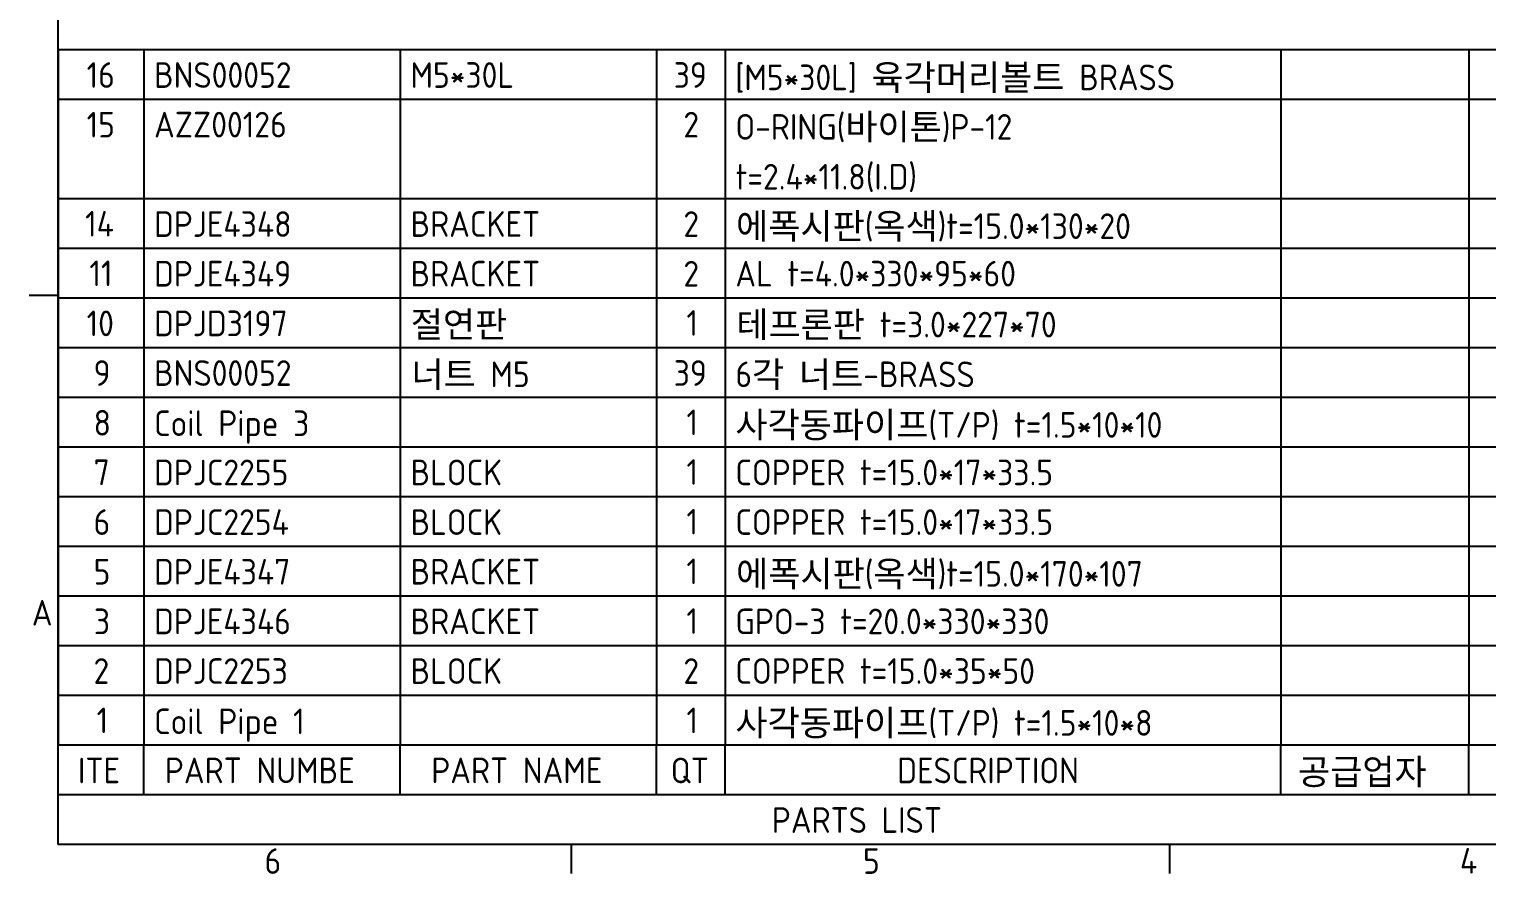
# Model space of a CAD drawing. Header units: millimetres. Extents: x 0 to 2375, y 0 to 3360.
# Drawn here: x 20 to 531, y 2489 to 2785 of the extents above; entities that cross this region are included whole.
import ezdxf

# ---------------------------------------------------------------- set-up
doc = ezdxf.new("R2010")
doc.units = ezdxf.units.MM
doc.layers.add('DPJA0641_Hot Stamping Coil$0$경계(ISO)', color=7, linetype='Continuous', lineweight=25)
doc.layers.add('DPJA0641_Hot Stamping Coil$0$기호(ISO)', color=5, linetype='Continuous', lineweight=25)
doc.styles.add('DPJA0641_Hot Stamping Coil$0$문자 텍스트_PSTEK_POSCO', font='isocp.shx')

# ---------------------------------------------------------------- blocks, each defined once
blk = doc.blocks.new('DPJA0641_Hot Stamping Coil$0$경계 Default Border')
at = {"layer": 'DPJA0641_Hot Stamping Coil$0$경계(ISO)'}
for p, q in [((10, 74.25), (6.6, 74.25)), ((70, 10), (70, 6.6)), ((140, 10), (140, 6.6))]:
    blk.add_line(p, q, dxfattribs=at)
at = {"layer": 'DPJA0641_Hot Stamping Coil$0$경계(ISO)', "flags": 128}
blk.add_lwpolyline([(10, 10), (10, 287), (410, 287), (410, 10), (10, 10)], dxfattribs=at)
at = {"layer": 'DPJA0641_Hot Stamping Coil$0$경계(ISO)', "color": 2, "char_height": 3, "attachment_point": 7, "style": 'DPJA0641_Hot Stamping Coil$0$문자 텍스트_PSTEK_POSCO'}
for s, insert in [('A', (6.91, 35.62)), ('6', (34.14, 6.57)), ('5', (104.14, 6.57)), ('4', (173.97, 6.6))]:
    blk.add_mtext(s, dxfattribs=dict(at, insert=insert))
blk = doc.blocks.new('DPJA0641_Hot Stamping Coil$0$PARTS LIST')
at = {"layer": 'DPJA0641_Hot Stamping Coil$0$기호(ISO)'}
for p, q in [((200, 102.99), (10, 102.99)), ((10, 102.99), (10, 21.62)), ((20, 102.99), (20, 21.62)), ((50, 102.99), (50, 21.62)), ((80, 102.99), (80, 21.62)), ((88, 102.99), (88, 21.62)), ((153, 102.99), (153, 21.62)), ((175, 102.99), (175, 21.62)), ((200, 97.18), (10, 97.18)), ((200, 85.55), (10, 85.55)), ((200, 79.74), (10, 79.74)), ((200, 73.93), (10, 73.93)), ((200, 68.12), (10, 68.12)), ((200, 62.31), (10, 62.31)), ((200, 56.5), (10, 56.5)), ((200, 50.68), (10, 50.68)), ((200, 44.87), (10, 44.87)), ((200, 39.06), (10, 39.06)), ((200, 33.25), (10, 33.25)), ((200, 27.44), (10, 27.44)), ((200, 21.62), (10, 21.62)), ((10, 15.81), (10, 21.62)), ((20, 15.81), (20, 21.62)), ((50, 15.81), (50, 21.62)), ((80, 15.81), (80, 21.62)), ((88, 15.81), (88, 21.62)), ((153, 15.81), (153, 21.62)), ((175, 15.81), (175, 21.62)), ((10, 10), (10, 15.81)), ((200, 15.81), (10, 15.81)), ((200, 10), (10, 10))]:
    blk.add_line(p, q, dxfattribs=at)
at = {"layer": 'DPJA0641_Hot Stamping Coil$0$기호(ISO)', "color": 2, "char_height": 3, "attachment_point": 7, "style": 'DPJA0641_Hot Stamping Coil$0$문자 텍스트_PSTEK_POSCO'}
for s, insert in [('16', (13.32, 98.54)), ('BNS00052', (21.21, 98.54)), ('M5*30L', (51.21, 98.54)), ('39', (82, 98.54)), ('[M5*30L] 육각머리볼트 BRASS', (89.21, 97.94)), ('15', (13.32, 92.73)), ('AZZ00126', (21.21, 92.73)), ('2', (83.13, 92.73)), ('O-RING(바이톤)P-12 ', (89.21, 92.15)), ('t=2.4*11.8(I.D)', (89.24, 86.34)), ('14', (13.15, 81.14)), ('DPJE4348', (21.21, 81.1)), ('BRACKET', (51.21, 81.1)), ('2', (83.13, 81.1)), ('에폭시판(옥색)t=15.0*130*20', (89.29, 80.53)), ('11', (13.65, 75.34)), ('DPJE4349', (21.21, 75.29)), ('BRACKET', (51.21, 75.29)), ('2', (83.13, 75.29)), ('AL t=4.0*330*95*60', (89.21, 75.29)), ('10', (13.32, 69.48)), ('DPJD3197', (21.21, 69.48)), ('절연판', (51.24, 69.07)), ('1', (83.49, 69.53)), ('테프론판 t=3.0*227*70', (89.32, 69.02)), ('9', (14.14, 63.67)), ('BNS00052', (21.21, 63.67)), ('너트 M5', (51.32, 63.2)), ('39', (82, 63.67)), ('6각 너트-BRASS', (89.21, 63.2)), ('8', (14.14, 57.85)), ('Coil Pipe 3', (21.21, 56.89)), ('1', (83.49, 57.9)), ('사각동파이프(T/P) t=1.5*10*10', (89.21, 57.28)), ('7', (14.14, 52.06)), ('DPJC2255', (21.21, 52.04)), ('BLOCK', (51.21, 52.04)), ('1', (83.49, 52.09)), ('COPPER t=15.0*17*33.5', (89.21, 52.04)), ('6', (14.14, 46.23)), ('DPJC2254', (21.21, 46.23)), ('BLOCK', (51.21, 46.23)), ('1', (83.49, 46.28)), ('COPPER t=15.0*17*33.5', (89.21, 46.23)), ('5', (14.14, 40.42)), ('DPJE4347', (21.21, 40.42)), ('BRACKET', (51.21, 40.42)), ('1', (83.49, 40.47)), ('에폭시판(옥색)t=15.0*170*107', (89.29, 39.85)), ('3', (14.17, 34.61)), ('DPJE4346', (21.21, 34.61)), ('BRACKET', (51.21, 34.61)), ('1', (83.49, 34.65)), ('GPO-3 t=20.0*330*330', (89.21, 34.61)), ('2', (14.13, 28.8)), ('DPJC2253', (21.21, 28.8)), ('BLOCK', (51.21, 28.8)), ('2', (83.13, 28.8)), ('COPPER t=15.0*35*50', (89.21, 28.8)), ('1', (14.49, 23.03)), ('Coil Pipe 1', (21.21, 22.01)), ('1', (83.49, 23.03)), ('사각동파이프(T/P) t=1.5*10*8', (89.21, 22.41)), ('ITE', (12.31, 17.17)), ('PART NUMBE', (22.48, 17.17)), ('PART NAME', (53.64, 17.17)), ('QT', (81.64, 17.17)), ('DESCRIPTION', (108.14, 17.17)), ('공급업자', (155.02, 16.7)), ('PARTS LIST', (93.48, 11.36))]:
    blk.add_mtext(s, dxfattribs=dict(at, insert=insert))
blk = doc.blocks.new('DPJA0641_Hot Stamping Coil')
at = {"xscale": 3, "yscale": 3, "zscale": 3}
blk.add_blockref('DPJA0641_Hot Stamping Coil$0$경계 Default Border', (0, 0), dxfattribs=at)
at = {"layer": 'DPJA0641_Hot Stamping Coil$0$기호(ISO)', "xscale": 3, "yscale": 3, "zscale": 3}
blk.add_blockref('DPJA0641_Hot Stamping Coil$0$PARTS LIST', (0, 0), dxfattribs=at)

msp = doc.modelspace()

# ---------------------------------------------------------------- block references
msp.add_blockref('DPJA0641_Hot Stamping Coil', (0, 2469.13))

doc.saveas('drawing.dxf')
